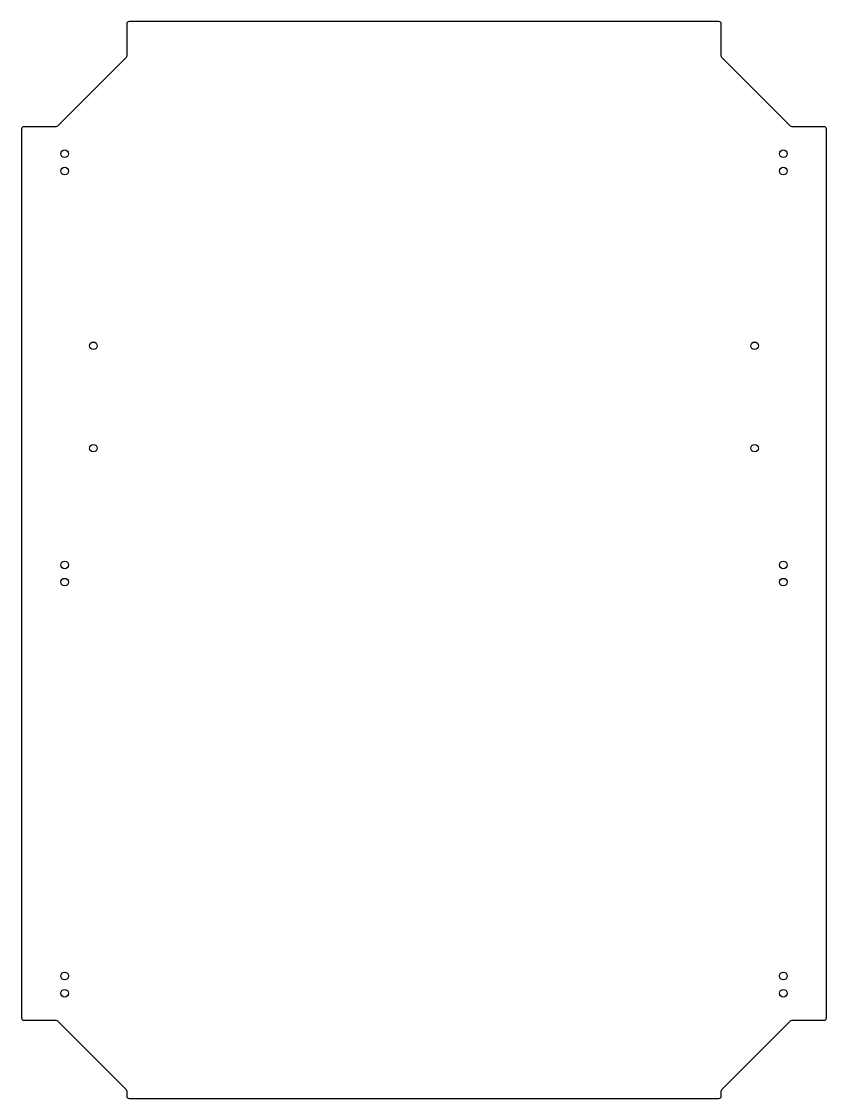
# Model space of a CAD drawing. Header units: millimetres. Extents: x -350 to 350, y -672 to 265.
import ezdxf

# ---------------------------------------------------------------- set-up
doc = ezdxf.new("R2010")
doc.units = ezdxf.units.MM
doc.layers.add('CUTOUTS', color=1, linetype='CONTINUOUS')
doc.layers.add('PERIMETER', color=5, linetype='CONTINUOUS')

msp = doc.modelspace()

# ---------------------------------------------------------------- linework, layer by layer
at = {"layer": 'CUTOUTS'}
for centre in [(-312.5, 150), (312.5, 150), (-312.5, 135), (312.5, 135), (-287.5, -17), (287.5, -17), (-287.5, -106), (287.5, -106), (-312.5, -207.5), (312.5, -207.5), (-312.5, -222.5), (312.5, -222.5), (-312.5, -565), (312.5, -565), (-312.5, -580), (312.5, -580)]:
    msp.add_circle(centre, 3.3, dxfattribs=at)
at = {"layer": 'PERIMETER'}
msp.add_lwpolyline([(-258.5, -669.5, 0.414214), (-256.5, -671.5), (256.5, -671.5, 0.414214), (258.5, -669.5), (258.5, -665.21, -0.198912), (259.09, -663.79), (318.79, -604.09, -0.198912), (320.21, -603.5), (348, -603.5, 0.414214), (350, -601.5), (350, 171.5, 0.414214), (348, 173.5), (320.21, 173.5, -0.198912), (318.79, 174.09), (259.09, 233.79, -0.198912), (258.5, 235.21), (258.5, 263, 0.414214), (256.5, 265), (-256.5, 265, 0.414214), (-258.5, 263), (-258.5, 235.21, -0.198912), (-259.09, 233.79), (-318.79, 174.09, -0.198912), (-320.21, 173.5), (-348, 173.5, 0.414214), (-350, 171.5), (-350, -601.5, 0.414214), (-348, -603.5), (-320.21, -603.5, -0.198912), (-318.79, -604.09), (-259.09, -663.79, -0.198912), (-258.5, -665.21)], format="xyb", close=True, dxfattribs=at)

doc.saveas('drawing.dxf')
